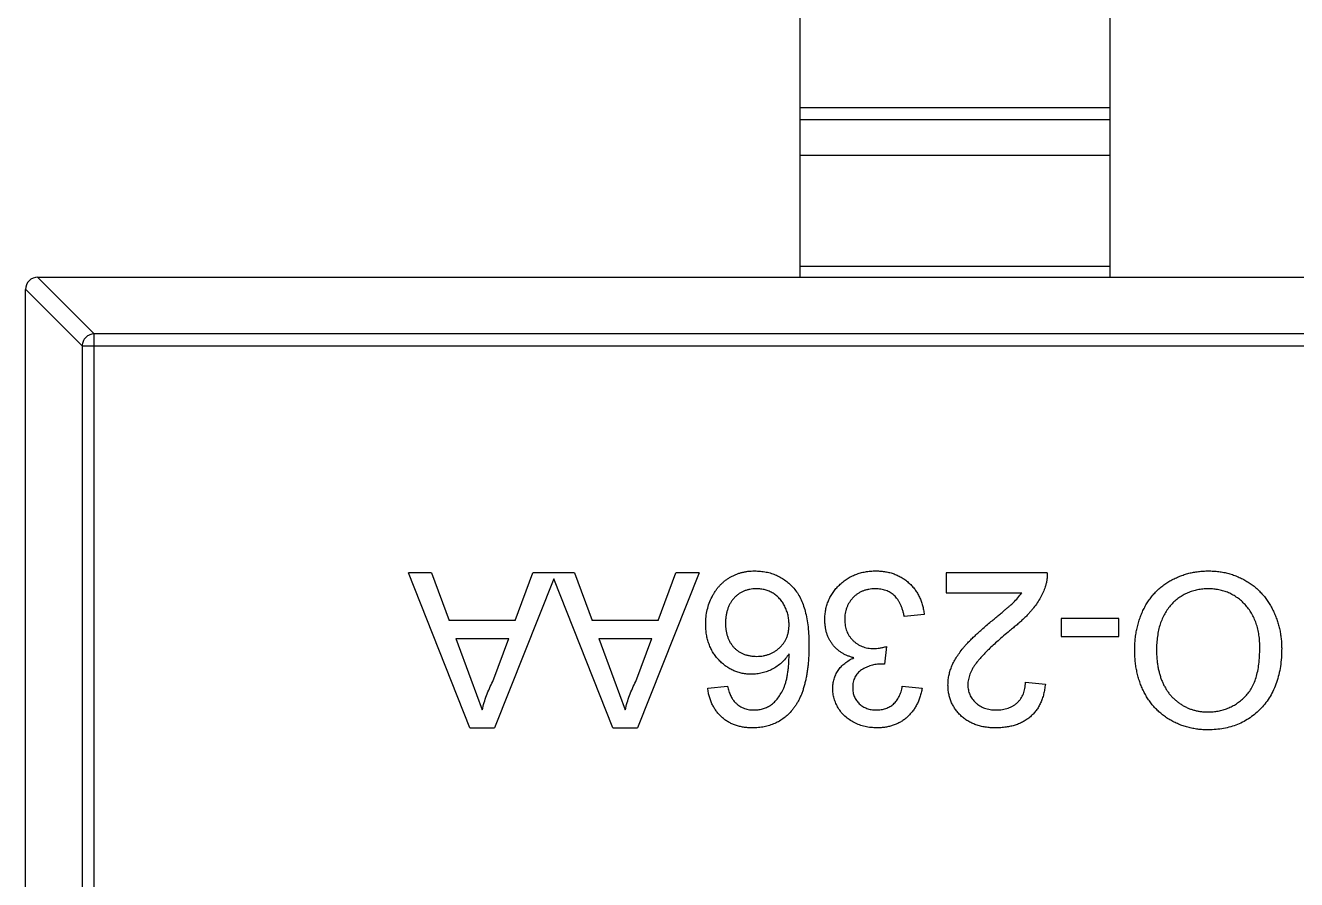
# Model space of a CAD drawing. Header units: millimetres. Extents: x 563 to 681, y 173 to 284.
# Drawn here: x 614.876 to 616.927, y 183.783 to 185.161 of the extents above; entities that cross this region are included whole.
import ezdxf

# ---------------------------------------------------------------- set-up
doc = ezdxf.new("R2010")
doc.units = ezdxf.units.MM
doc.header["$LTSCALE"] = 30.734
doc.layers.get('0').update_dxf_attribs({"linetype": 'CONTINUOUS'})

msp = doc.modelspace()

# ---------------------------------------------------------------- linework, layer by layer
at = {"linetype": 'Continuous'}
for p, q in [((616.1256, 184.7553), (616.1256, 185.4053)), ((616.6256, 185.4053), (616.6256, 184.7553)), ((616.1256, 185.0291), (616.6256, 185.0291)), ((616.6256, 185.0093), (616.1256, 185.0093)), ((616.6256, 184.9513), (616.1256, 184.9513)), ((616.1256, 184.7731), (616.6256, 184.7731)), ((614.8953, 184.7553), (614.9867, 184.6639)), ((614.8956, 184.7553), (617.8556, 184.7553)), ((614.967, 184.6442), (614.8756, 184.7356)), ((614.8756, 183.0753), (614.8756, 184.7353)), ((614.9867, 183.1467), (614.9867, 184.6639)), ((617.7644, 184.6639), (614.9867, 184.6639)), ((614.967, 184.6442), (614.967, 183.1664)), ((614.967, 184.6442), (617.7841, 184.6442)), ((615.5928, 184.0281), (615.4936, 184.2781)), ((615.531, 184.2781), (615.4936, 184.2781)), ((615.531, 184.2781), (615.5594, 184.2011)), ((615.7281, 184.2686), (615.6326, 184.0281)), ((615.666, 184.2011), (615.6944, 184.2781)), ((615.7618, 184.2781), (615.6944, 184.2781)), ((615.8236, 184.0281), (615.7281, 184.2686)), ((615.7618, 184.2781), (615.7902, 184.2011)), ((615.9626, 184.2781), (615.8634, 184.0281)), ((615.8968, 184.2011), (615.9252, 184.2781)), ((615.9626, 184.2781), (615.9252, 184.2781)), ((616.3611, 184.2781), (616.3611, 184.246)), ((616.5246, 184.2781), (616.3611, 184.2781)), ((616.3611, 184.246), (616.4834, 184.246)), ((616.3259, 184.2108), (616.2938, 184.2076)), ((616.547, 184.2043), (616.547, 184.1755)), ((616.64, 184.2043), (616.547, 184.2043)), ((616.64, 184.1755), (616.64, 184.2043)), ((615.666, 184.2011), (615.5594, 184.2011)), ((615.8968, 184.2011), (615.7902, 184.2011)), ((615.57, 184.1723), (615.5943, 184.1066)), ((615.57, 184.1723), (615.6554, 184.1723)), ((615.6298, 184.1031), (615.6554, 184.1723)), ((615.8008, 184.1723), (615.8251, 184.1066)), ((615.8008, 184.1723), (615.8862, 184.1723)), ((615.8606, 184.1031), (615.8862, 184.1723)), ((616.547, 184.1755), (616.64, 184.1755)), ((616.2653, 184.1595), (616.262, 184.1306)), ((616.262, 184.1306), (616.2573, 184.131)), ((615.5943, 184.1066), (615.6127, 184.0569)), ((615.8251, 184.1066), (615.8435, 184.0569)), ((616.4893, 184.1018), (616.5214, 184.0986)), ((615.9765, 184.0922), (616.0085, 184.0954)), ((616.2906, 184.0954), (616.3226, 184.0922)), ((615.5928, 184.0281), (615.6326, 184.0281)), ((615.8236, 184.0281), (615.8634, 184.0281))]:
    msp.add_line(p, q, dxfattribs=at)
msp.add_arc((614.8956, 184.7353), 0.02, 90, 180, dxfattribs=at)
for points, knots in [([(614.9867, 184.6639), (614.9841, 184.6638), (614.9791, 184.6626), (614.9726, 184.6582), (614.9682, 184.6518), (614.9671, 184.6467), (614.967, 184.6442)], [0, 0, 0, 0, 0.249032, 0.5, 0.750968, 1, 1, 1, 1]), ([(615.9733, 184.1957), (615.9734, 184.1996), (615.9737, 184.2072), (615.9756, 184.2185), (615.9788, 184.2293), (615.9826, 184.2379), (615.9861, 184.2444), (615.9891, 184.249), (615.9923, 184.2533), (615.9956, 184.2574), (615.9993, 184.2611), (616.0032, 184.2646), (616.0073, 184.2677), (616.0117, 184.2706), (616.0162, 184.273), (616.0209, 184.2753), (616.0258, 184.2771), (616.0308, 184.2786), (616.036, 184.2798), (616.0413, 184.2807), (616.0467, 184.2812), (616.0504, 184.2812), (616.0523, 184.2813)], [0, 0, 0, 0, 0.088899, 0.17544, 0.261633, 0.34801, 0.390819, 0.432814, 0.473776, 0.514166, 0.554107, 0.594121, 0.63362, 0.673585, 0.71348, 0.75336, 0.792891, 0.833007, 0.873643, 0.914893, 0.95695, 1, 1, 1, 1]), ([(616.0523, 184.2813), (616.0555, 184.2812), (616.0617, 184.281), (616.0707, 184.2797), (616.0794, 184.2775), (616.0875, 184.2744), (616.0953, 184.2705), (616.1025, 184.2656), (616.1094, 184.2599), (616.1157, 184.2533), (616.1215, 184.2457), (616.1265, 184.2369), (616.1307, 184.227), (616.1341, 184.216), (616.1367, 184.2038), (616.1386, 184.1905), (616.1397, 184.1762), (616.1399, 184.1662), (616.14, 184.161)], [0, 0, 0, 0, 0.056157, 0.110133, 0.162537, 0.213912, 0.265146, 0.31651, 0.369179, 0.423123, 0.479276, 0.538691, 0.601978, 0.670125, 0.74365, 0.82281, 0.908261, 1, 1, 1, 1]), ([(616.1656, 184.2028), (616.1657, 184.2055), (616.1658, 184.2108), (616.1669, 184.2186), (616.1688, 184.226), (616.1713, 184.2332), (616.1746, 184.2401), (616.1787, 184.2466), (616.1835, 184.2528), (616.1889, 184.2586), (616.1949, 184.2639), (616.2013, 184.2686), (616.2082, 184.2725), (616.2154, 184.2757), (616.223, 184.2782), (616.231, 184.28), (616.2394, 184.2811), (616.2452, 184.2812), (616.2481, 184.2813)], [0, 0, 0, 0, 0.063503, 0.124805, 0.18492, 0.244376, 0.303775, 0.364133, 0.425376, 0.488388, 0.551743, 0.61386, 0.67564, 0.737737, 0.800417, 0.864658, 0.930985, 1, 1, 1, 1]), ([(616.2481, 184.2813), (616.2507, 184.2812), (616.2559, 184.2811), (616.2634, 184.2801), (616.2707, 184.2787), (616.2775, 184.2765), (616.2841, 184.2737), (616.2903, 184.2703), (616.2962, 184.2663), (616.3016, 184.2617), (616.3067, 184.2566), (616.3112, 184.2512), (616.315, 184.2453), (616.3184, 184.2391), (616.3212, 184.2325), (616.3233, 184.2256), (616.3249, 184.2183), (616.3255, 184.2133), (616.3259, 184.2108)], [0, 0, 0, 0, 0.067794, 0.133464, 0.196934, 0.258481, 0.319787, 0.380431, 0.44099, 0.502867, 0.564806, 0.625526, 0.685604, 0.746041, 0.807347, 0.869717, 0.93379, 1, 1, 1, 1]), ([(616.5246, 184.2781), (616.5246, 184.2762), (616.5246, 184.2724), (616.5239, 184.2667), (616.5229, 184.2612), (616.5218, 184.2576), (616.5212, 184.2558)], [0, 0, 0, 0, 0.252643, 0.50444, 0.750407, 1, 1, 1, 1]), ([(616.6656, 184.1535), (616.6656, 184.1566), (616.6658, 184.1627), (616.6664, 184.1718), (616.6677, 184.1806), (616.6693, 184.1891), (616.6715, 184.1975), (616.6741, 184.2056), (616.6772, 184.2134), (616.6807, 184.2209), (616.6847, 184.2281), (616.6891, 184.2349), (616.6939, 184.2412), (616.6991, 184.2471), (616.7047, 184.2525), (616.7108, 184.2575), (616.7172, 184.2621), (616.7239, 184.2661), (616.731, 184.2696), (616.7382, 184.2727), (616.7455, 184.2754), (616.753, 184.2776), (616.7606, 184.2792), (616.7683, 184.2804), (616.7762, 184.2811), (616.7815, 184.2812), (616.7842, 184.2813)], [0, 0, 0, 0, 0.04756, 0.093962, 0.139112, 0.183626, 0.227457, 0.270703, 0.313611, 0.35626, 0.398366, 0.439557, 0.480045, 0.519888, 0.559658, 0.599421, 0.639208, 0.679668, 0.72002, 0.759859, 0.79956, 0.839199, 0.878956, 0.918794, 0.959083, 1, 1, 1, 1]), ([(616.7842, 184.2813), (616.7871, 184.2812), (616.7928, 184.2811), (616.8012, 184.2803), (616.8094, 184.279), (616.8173, 184.2772), (616.8251, 184.2748), (616.8326, 184.2718), (616.8398, 184.2684), (616.8468, 184.2645), (616.8535, 184.2601), (616.8598, 184.2553), (616.8656, 184.2501), (616.871, 184.2444), (616.8761, 184.2385), (616.8807, 184.2321), (616.8849, 184.2254), (616.8886, 184.2182), (616.892, 184.2109), (616.8948, 184.2034), (616.8973, 184.1959), (616.8993, 184.1882), (616.9009, 184.1803), (616.9019, 184.1724), (616.9027, 184.1644), (616.9027, 184.1591), (616.9028, 184.1564)], [0, 0, 0, 0, 0.044697, 0.088534, 0.131409, 0.173814, 0.215715, 0.257247, 0.298848, 0.340604, 0.382029, 0.42297, 0.463632, 0.504048, 0.544591, 0.584964, 0.626265, 0.667979, 0.709943, 0.751382, 0.792619, 0.833948, 0.875008, 0.916446, 0.957907, 1, 1, 1, 1]), ([(616.0548, 184.2524), (616.053, 184.2524), (616.0495, 184.2523), (616.0444, 184.2515), (616.0395, 184.2504), (616.0349, 184.2488), (616.0305, 184.2466), (616.0264, 184.2441), (616.0226, 184.241), (616.019, 184.2375), (616.0158, 184.2336), (616.013, 184.2293), (616.0106, 184.2247), (616.0087, 184.2197), (616.0072, 184.2145), (616.0061, 184.2089), (616.0054, 184.2029), (616.0054, 184.1988), (616.0053, 184.1967)], [0, 0, 0, 0, 0.063965, 0.124854, 0.184383, 0.242748, 0.2999, 0.357059, 0.415719, 0.475258, 0.535508, 0.596291, 0.657728, 0.721052, 0.786261, 0.853834, 0.925318, 1, 1, 1, 1]), ([(616.1079, 184.1951), (616.1078, 184.1976), (616.1076, 184.2026), (616.1063, 184.21), (616.1041, 184.2172), (616.101, 184.2242), (616.0973, 184.2306), (616.0928, 184.2364), (616.0878, 184.2413), (616.0822, 184.2454), (616.076, 184.2485), (616.0693, 184.2508), (616.0622, 184.2522), (616.0573, 184.2523), (616.0548, 184.2524)], [0, 0, 0, 0, 0.086177, 0.171222, 0.257573, 0.34515, 0.431508, 0.513644, 0.593539, 0.672806, 0.752058, 0.831493, 0.913823, 1, 1, 1, 1]), ([(616.2469, 184.2524), (616.2451, 184.2524), (616.2415, 184.2523), (616.2364, 184.2516), (616.2314, 184.2505), (616.2268, 184.2489), (616.2224, 184.2469), (616.2184, 184.2444), (616.2145, 184.2415), (616.2111, 184.2382), (616.2079, 184.2345), (616.2051, 184.2306), (616.2028, 184.2264), (616.2009, 184.2221), (616.1995, 184.2175), (616.1984, 184.2127), (616.1977, 184.2077), (616.1977, 184.2043), (616.1976, 184.2026)], [0, 0, 0, 0, 0.069461, 0.135658, 0.19962, 0.261651, 0.322053, 0.38234, 0.443223, 0.50493, 0.56682, 0.6276, 0.687476, 0.747351, 0.808174, 0.870133, 0.933721, 1, 1, 1, 1]), ([(616.2938, 184.2076), (616.2934, 184.2095), (616.2925, 184.2132), (616.291, 184.2185), (616.2893, 184.2235), (616.2872, 184.228), (616.2852, 184.2321), (616.2828, 184.2358), (616.2802, 184.2391), (616.2775, 184.2419), (616.2745, 184.2444), (616.2712, 184.2466), (616.2678, 184.2484), (616.264, 184.2498), (616.2601, 184.251), (616.2559, 184.2518), (616.2515, 184.2524), (616.2485, 184.2524), (616.2469, 184.2524)], [0, 0, 0, 0, 0.082566, 0.15976, 0.233155, 0.301356, 0.365752, 0.426437, 0.484185, 0.539549, 0.593156, 0.647048, 0.701446, 0.757, 0.81384, 0.873058, 0.934963, 1, 1, 1, 1]), ([(616.4337, 184.1996), (616.4359, 184.2014), (616.44, 184.2048), (616.446, 184.2097), (616.4513, 184.2143), (616.4561, 184.2182), (616.4603, 184.2218), (616.4639, 184.2249), (616.4669, 184.2276), (616.4714, 184.2317), (616.4772, 184.2376), (616.4814, 184.2433), (616.4834, 184.246)], [0, 0, 0, 0, 0.1242, 0.23683, 0.339495, 0.431254, 0.511455, 0.581223, 0.640495, 0.688308, 0.850333, 1, 1, 1, 1]), ([(616.5212, 184.2558), (616.5202, 184.2529), (616.518, 184.2469), (616.5136, 184.2383), (616.5085, 184.2298), (616.5035, 184.2228), (616.4989, 184.2173), (616.495, 184.2129), (616.4908, 184.2084), (616.4861, 184.2039), (616.481, 184.1992), (616.4756, 184.1944), (616.4698, 184.1895), (616.4657, 184.1862), (616.4636, 184.1846)], [0, 0, 0, 0, 0.100388, 0.204407, 0.310686, 0.422157, 0.480685, 0.543238, 0.6095, 0.679555, 0.753841, 0.831641, 0.913813, 1, 1, 1, 1]), ([(616.7843, 184.2524), (616.7814, 184.2523), (616.7755, 184.2522), (616.767, 184.251), (616.7589, 184.2489), (616.7511, 184.2461), (616.7438, 184.2424), (616.7368, 184.238), (616.7304, 184.2327), (616.7242, 184.2267), (616.7187, 184.2198), (616.7139, 184.2123), (616.7099, 184.2041), (616.7065, 184.1953), (616.704, 184.1857), (616.7021, 184.1754), (616.701, 184.1645), (616.7009, 184.1571), (616.7009, 184.1532)], [0, 0, 0, 0, 0.061055, 0.119545, 0.176806, 0.232956, 0.288583, 0.344667, 0.401662, 0.46054, 0.520477, 0.581213, 0.643431, 0.707961, 0.775371, 0.846414, 0.921152, 1, 1, 1, 1]), ([(616.8675, 184.1568), (616.8675, 184.1604), (616.8674, 184.1674), (616.8662, 184.1777), (616.8643, 184.1874), (616.8618, 184.1965), (616.8584, 184.205), (616.8544, 184.2129), (616.8495, 184.2202), (616.844, 184.2269), (616.8379, 184.2329), (616.8314, 184.2381), (616.8244, 184.2425), (616.8171, 184.2461), (616.8095, 184.249), (616.8014, 184.251), (616.793, 184.2522), (616.7873, 184.2523), (616.7843, 184.2524)], [0, 0, 0, 0, 0.075964, 0.148125, 0.217201, 0.2833, 0.347202, 0.4093, 0.470426, 0.531588, 0.591739, 0.650258, 0.707303, 0.764208, 0.821148, 0.879119, 0.938423, 1, 1, 1, 1]), ([(616.2125, 184.1412), (616.2107, 184.1416), (616.2072, 184.1425), (616.2022, 184.1444), (616.1974, 184.1465), (616.1929, 184.149), (616.1888, 184.1519), (616.1849, 184.155), (616.1813, 184.1586), (616.1781, 184.1625), (616.1751, 184.1666), (616.1726, 184.171), (616.1704, 184.1757), (616.1686, 184.1806), (616.1673, 184.1858), (616.1663, 184.1913), (616.1657, 184.197), (616.1656, 184.2009), (616.1656, 184.2028)], [0, 0, 0, 0, 0.065828, 0.128938, 0.190858, 0.251186, 0.310974, 0.37005, 0.429672, 0.489507, 0.549975, 0.610075, 0.670915, 0.732909, 0.796711, 0.861825, 0.929892, 1, 1, 1, 1]), ([(616.0472, 184.1146), (616.0447, 184.1147), (616.0397, 184.1148), (616.0324, 184.1159), (616.0254, 184.1177), (616.0187, 184.1201), (616.0123, 184.1234), (616.0061, 184.1272), (616.0003, 184.1319), (615.9948, 184.1372), (615.9897, 184.143), (615.9853, 184.1493), (615.9816, 184.156), (615.9786, 184.1632), (615.9762, 184.1707), (615.9745, 184.1787), (615.9735, 184.1871), (615.9734, 184.1928), (615.9733, 184.1957)], [0, 0, 0, 0, 0.061347, 0.121203, 0.179863, 0.238152, 0.296252, 0.35519, 0.415676, 0.478379, 0.541524, 0.603977, 0.666513, 0.729491, 0.79371, 0.859736, 0.928449, 1, 1, 1, 1]), ([(616.0053, 184.1967), (616.0054, 184.1947), (616.0054, 184.1908), (616.0061, 184.1851), (616.0071, 184.1797), (616.0087, 184.1746), (616.0106, 184.1699), (616.0129, 184.1655), (616.0157, 184.1614), (616.0189, 184.1577), (616.0224, 184.1543), (616.0263, 184.1514), (616.0305, 184.1489), (616.035, 184.1469), (616.0398, 184.1453), (616.045, 184.1443), (616.0504, 184.1435), (616.0541, 184.1435), (616.056, 184.1434)], [0, 0, 0, 0, 0.072229, 0.141252, 0.207439, 0.270245, 0.331238, 0.391254, 0.450152, 0.509008, 0.567734, 0.625726, 0.683708, 0.742407, 0.803094, 0.865865, 0.931379, 1, 1, 1, 1]), ([(616.056, 184.1434), (616.0578, 184.1435), (616.0613, 184.1435), (616.0664, 184.1443), (616.0713, 184.1454), (616.0761, 184.1469), (616.0806, 184.1489), (616.0849, 184.1514), (616.089, 184.1543), (616.0929, 184.1577), (616.0964, 184.1613), (616.0995, 184.1653), (616.1021, 184.1696), (616.1043, 184.1741), (616.1059, 184.179), (616.107, 184.1841), (616.1078, 184.1895), (616.1079, 184.1932), (616.1079, 184.1951)], [0, 0, 0, 0, 0.064812, 0.127718, 0.189086, 0.249562, 0.309738, 0.370215, 0.431085, 0.493911, 0.55657, 0.617553, 0.678119, 0.739063, 0.801665, 0.864956, 0.93089, 1, 1, 1, 1]), ([(616.1976, 184.2026), (616.1977, 184.2009), (616.1978, 184.1977), (616.1984, 184.193), (616.1994, 184.1884), (616.2009, 184.1841), (616.2027, 184.1801), (616.205, 184.1762), (616.2077, 184.1726), (616.2108, 184.1692), (616.2142, 184.1661), (616.2179, 184.1634), (616.2218, 184.1611), (616.2259, 184.1593), (616.2302, 184.1578), (616.2348, 184.1568), (616.2396, 184.1562), (616.2429, 184.1561), (616.2445, 184.1561)], [0, 0, 0, 0, 0.067051, 0.13118, 0.193722, 0.254499, 0.314763, 0.375117, 0.436023, 0.498297, 0.560571, 0.621619, 0.681973, 0.742853, 0.804272, 0.867473, 0.932273, 1, 1, 1, 1]), ([(616.3643, 184.0971), (616.3644, 184.0995), (616.3645, 184.1045), (616.3656, 184.1119), (616.3674, 184.1192), (616.3699, 184.1266), (616.3732, 184.1339), (616.3774, 184.1414), (616.3827, 184.1491), (616.3877, 184.1556), (616.3924, 184.1611), (616.3965, 184.1656), (616.4013, 184.1704), (616.4066, 184.1756), (616.4126, 184.1811), (616.419, 184.187), (616.4262, 184.1932), (616.4311, 184.1975), (616.4337, 184.1996)], [0, 0, 0, 0, 0.057945, 0.116018, 0.174826, 0.234683, 0.296827, 0.364061, 0.436192, 0.51426, 0.556976, 0.604856, 0.657675, 0.715751, 0.77884, 0.847501, 0.921228, 1, 1, 1, 1]), ([(616.4636, 184.1846), (616.4604, 184.1819), (616.4542, 184.1766), (616.4454, 184.1689), (616.4374, 184.1617), (616.4303, 184.155), (616.424, 184.1487), (616.4186, 184.1429), (616.4139, 184.1377), (616.41, 184.1328), (616.4067, 184.1282), (616.404, 184.1237), (616.4017, 184.1192), (616.3997, 184.1148), (616.3982, 184.1104), (616.3972, 184.106), (616.3965, 184.1017), (616.3964, 184.0988), (616.3964, 184.0974)], [0, 0, 0, 0, 0.11141, 0.214526, 0.309417, 0.396087, 0.474284, 0.544374, 0.60642, 0.660582, 0.709794, 0.756451, 0.800767, 0.843168, 0.884295, 0.923885, 0.962359, 1, 1, 1, 1]), ([(616.1079, 184.1476), (616.106, 184.1449), (616.1023, 184.1397), (616.0958, 184.1329), (616.0887, 184.1272), (616.0809, 184.1226), (616.0728, 184.119), (616.0644, 184.1165), (616.0558, 184.1149), (616.0501, 184.1147), (616.0472, 184.1146)], [0, 0, 0, 0, 0.13549, 0.265229, 0.390778, 0.51542, 0.638317, 0.759642, 0.878902, 1, 1, 1, 1]), ([(616.0781, 184.0643), (616.0801, 184.0661), (616.0844, 184.0696), (616.09, 184.0762), (616.095, 184.0838), (616.0987, 184.0909), (616.1013, 184.0973), (616.103, 184.1028), (616.1044, 184.1089), (616.1056, 184.1155), (616.1066, 184.1227), (616.1073, 184.1305), (616.1078, 184.1388), (616.1079, 184.1446), (616.1079, 184.1476)], [0, 0, 0, 0, 0.088609, 0.181893, 0.280787, 0.38702, 0.444107, 0.506454, 0.574396, 0.647656, 0.726426, 0.811458, 0.90278, 1, 1, 1, 1]), ([(616.14, 184.161), (616.1399, 184.1581), (616.1399, 184.1523), (616.1395, 184.1438), (616.1391, 184.1355), (616.1383, 184.1276), (616.1374, 184.12), (616.1361, 184.1127), (616.1348, 184.1057), (616.1332, 184.099), (616.1314, 184.0926), (616.1294, 184.0865), (616.1272, 184.0807), (616.1247, 184.0753), (616.1221, 184.0701), (616.1191, 184.0653), (616.1161, 184.0607), (616.1138, 184.0579), (616.1127, 184.0565)], [0, 0, 0, 0, 0.080034, 0.157854, 0.232564, 0.304731, 0.374384, 0.441663, 0.506048, 0.568692, 0.628715, 0.687238, 0.743227, 0.797567, 0.850239, 0.901629, 0.951067, 1, 1, 1, 1]), ([(616.1784, 184.0916), (616.1785, 184.0942), (616.1787, 184.0993), (616.1804, 184.1068), (616.1831, 184.1139), (616.1869, 184.1207), (616.1917, 184.1269), (616.1977, 184.1324), (616.2046, 184.1373), (616.2098, 184.1399), (616.2125, 184.1412)], [0, 0, 0, 0, 0.121951, 0.240787, 0.35855, 0.479066, 0.601519, 0.727551, 0.859932, 1, 1, 1, 1]), ([(616.2445, 184.1561), (616.246, 184.1561), (616.2491, 184.1562), (616.254, 184.1569), (616.2595, 184.1579), (616.2633, 184.1589), (616.2653, 184.1595)], [0, 0, 0, 0, 0.209403, 0.444401, 0.708272, 1, 1, 1, 1]), ([(616.784, 184.0249), (616.7812, 184.0249), (616.7756, 184.025), (616.7673, 184.0257), (616.7592, 184.0271), (616.7514, 184.0289), (616.7437, 184.0312), (616.7363, 184.034), (616.7291, 184.0374), (616.7221, 184.0412), (616.7154, 184.0455), (616.7091, 184.0502), (616.7033, 184.0554), (616.6977, 184.0608), (616.6927, 184.0668), (616.688, 184.0731), (616.6838, 184.0799), (616.68, 184.087), (616.6766, 184.0944), (616.6737, 184.1022), (616.6712, 184.1101), (616.6691, 184.1183), (616.6676, 184.1268), (616.6664, 184.1354), (616.6658, 184.1444), (616.6657, 184.1504), (616.6656, 184.1535)], [0, 0, 0, 0, 0.043099, 0.085587, 0.126908, 0.167967, 0.20845, 0.249025, 0.289281, 0.33001, 0.370598, 0.410466, 0.450033, 0.489688, 0.529116, 0.569037, 0.609703, 0.650759, 0.692509, 0.734219, 0.776707, 0.819552, 0.863351, 0.907839, 0.953334, 1, 1, 1, 1]), ([(616.7009, 184.1532), (616.7009, 184.1507), (616.7009, 184.1459), (616.7015, 184.1387), (616.7022, 184.1318), (616.7033, 184.1251), (616.7048, 184.1187), (616.7064, 184.1125), (616.7085, 184.1065), (616.7108, 184.1008), (616.7135, 184.0953), (616.7165, 184.0902), (616.7197, 184.0854), (616.7232, 184.0808), (616.7271, 184.0767), (616.7312, 184.0728), (616.7356, 184.0693), (616.7403, 184.066), (616.7452, 184.0631), (616.7503, 184.0606), (616.7555, 184.0584), (616.7609, 184.0567), (616.7664, 184.0554), (616.7721, 184.0544), (616.7779, 184.0538), (616.7818, 184.0537), (616.7838, 184.0537)], [0, 0, 0, 0, 0.050852, 0.099752, 0.147438, 0.194086, 0.239171, 0.28334, 0.326577, 0.368936, 0.410572, 0.451051, 0.490877, 0.530044, 0.568937, 0.607578, 0.64642, 0.685679, 0.724799, 0.763513, 0.802173, 0.84074, 0.879649, 0.919071, 0.959098, 1, 1, 1, 1]), ([(616.7838, 184.0537), (616.7866, 184.0538), (616.7922, 184.0539), (616.8003, 184.0551), (616.8082, 184.0569), (616.8158, 184.0595), (616.823, 184.0629), (616.83, 184.067), (616.8367, 184.0718), (616.843, 184.0774), (616.8489, 184.0838), (616.8539, 184.0913), (616.8581, 184.0999), (616.8616, 184.1093), (616.8643, 184.1198), (616.8661, 184.1312), (616.8673, 184.1437), (616.8674, 184.1523), (616.8675, 184.1568)], [0, 0, 0, 0, 0.055943, 0.110382, 0.164048, 0.216759, 0.269601, 0.323009, 0.377581, 0.433449, 0.490922, 0.550625, 0.613117, 0.679861, 0.751358, 0.828261, 0.910795, 1, 1, 1, 1]), ([(616.9028, 184.1564), (616.9027, 184.1514), (616.9025, 184.1416), (616.9009, 184.1274), (616.8984, 184.114), (616.8947, 184.1015), (616.89, 184.0897), (616.8844, 184.0788), (616.8776, 184.0688), (616.8698, 184.0596), (616.8612, 184.0515), (616.852, 184.0443), (616.8421, 184.0383), (616.8317, 184.0333), (616.8206, 184.0295), (616.8089, 184.0269), (616.7967, 184.0252), (616.7883, 184.025), (616.784, 184.0249)], [0, 0, 0, 0, 0.075226, 0.146575, 0.2145, 0.27953, 0.342403, 0.403496, 0.463762, 0.523864, 0.583252, 0.641302, 0.698898, 0.756295, 0.814628, 0.874325, 0.935783, 1, 1, 1, 1]), ([(616.2573, 184.131), (616.2544, 184.1309), (616.2486, 184.1306), (616.2402, 184.1288), (616.2322, 184.1259), (616.226, 184.1225), (616.2214, 184.1192), (616.2186, 184.1163), (616.216, 184.1132), (616.214, 184.1097), (616.2123, 184.1059), (616.2113, 184.1017), (616.2105, 184.0973), (616.2105, 184.0942), (616.2105, 184.0927)], [0, 0, 0, 0, 0.129789, 0.254605, 0.378435, 0.50292, 0.565018, 0.624848, 0.683448, 0.742765, 0.802757, 0.86522, 0.930779, 1, 1, 1, 1]), ([(615.6127, 184.0569), (615.6137, 184.0609), (615.6156, 184.0688), (615.6196, 184.0804), (615.6242, 184.0919), (615.6279, 184.0994), (615.6298, 184.1031)], [0, 0, 0, 0, 0.247294, 0.495608, 0.746359, 1, 1, 1, 1]), ([(615.8435, 184.0569), (615.8444, 184.0609), (615.8464, 184.0688), (615.8504, 184.0804), (615.855, 184.0919), (615.8587, 184.0994), (615.8606, 184.1031)], [0, 0, 0, 0, 0.247294, 0.495608, 0.746359, 1, 1, 1, 1]), ([(616.4419, 184.0569), (616.4437, 184.0569), (616.4471, 184.057), (616.452, 184.0576), (616.4568, 184.0585), (616.4612, 184.0598), (616.4654, 184.0615), (616.4693, 184.0636), (616.473, 184.0659), (616.4763, 184.0688), (616.4794, 184.0719), (616.482, 184.0753), (616.4842, 184.079), (616.486, 184.083), (616.4875, 184.0873), (616.4886, 184.0919), (616.4891, 184.0967), (616.4893, 184.1001), (616.4893, 184.1018)], [0, 0, 0, 0, 0.070696, 0.138358, 0.20337, 0.2657, 0.327256, 0.386512, 0.445858, 0.505173, 0.56378, 0.622343, 0.680824, 0.739795, 0.800801, 0.864239, 0.930631, 1, 1, 1, 1]), ([(616.0487, 184.0281), (616.0462, 184.0281), (616.0414, 184.0282), (616.0344, 184.029), (616.0277, 184.0304), (616.0214, 184.0322), (616.0154, 184.0346), (616.0097, 184.0375), (616.0044, 184.041), (615.9994, 184.045), (615.9949, 184.0495), (615.9908, 184.0544), (615.9872, 184.0597), (615.984, 184.0654), (615.9814, 184.0715), (615.9792, 184.078), (615.9776, 184.0849), (615.9769, 184.0897), (615.9765, 184.0922)], [0, 0, 0, 0, 0.068499, 0.134572, 0.198208, 0.259784, 0.319951, 0.379508, 0.438814, 0.498497, 0.558182, 0.617438, 0.677522, 0.737959, 0.80033, 0.86409, 0.930622, 1, 1, 1, 1]), ([(616.0085, 184.0954), (616.0092, 184.0926), (616.0105, 184.0874), (616.0133, 184.0804), (616.0163, 184.0744), (616.0189, 184.0712), (616.0201, 184.0697)], [0, 0, 0, 0, 0.299802, 0.564331, 0.796204, 1, 1, 1, 1]), ([(616.2495, 184.0281), (616.2463, 184.0282), (616.2399, 184.0284), (616.2304, 184.03), (616.2214, 184.0327), (616.2129, 184.0365), (616.205, 184.0411), (616.198, 184.0466), (616.192, 184.0529), (616.1871, 184.06), (616.1833, 184.0675), (616.1804, 184.0753), (616.1787, 184.0834), (616.1785, 184.0889), (616.1784, 184.0916)], [0, 0, 0, 0, 0.092054, 0.181008, 0.26913, 0.357137, 0.443549, 0.526433, 0.607453, 0.688385, 0.767854, 0.845531, 0.922529, 1, 1, 1, 1]), ([(616.2105, 184.0927), (616.2105, 184.0914), (616.2105, 184.0889), (616.2111, 184.0853), (616.2119, 184.0818), (616.2131, 184.0785), (616.2146, 184.0754), (616.2164, 184.0724), (616.2186, 184.0696), (616.2211, 184.067), (616.2238, 184.0646), (616.2268, 184.0626), (616.2299, 184.0608), (616.2333, 184.0594), (616.2368, 184.0583), (616.2406, 184.0575), (616.2445, 184.057), (616.2472, 184.0569), (616.2485, 184.0569)], [0, 0, 0, 0, 0.065093, 0.127304, 0.188122, 0.247131, 0.306077, 0.365678, 0.426103, 0.487841, 0.550317, 0.611805, 0.672737, 0.734883, 0.79768, 0.862475, 0.929775, 1, 1, 1, 1]), ([(616.2485, 184.0569), (616.2512, 184.057), (616.2564, 184.0572), (616.2638, 184.0591), (616.2705, 184.0621), (616.2755, 184.0657), (616.279, 184.069), (616.2815, 184.0719), (616.2836, 184.0751), (616.2855, 184.0786), (616.2872, 184.0823), (616.2886, 184.0864), (616.2898, 184.0908), (616.2903, 184.0938), (616.2906, 184.0954)], [0, 0, 0, 0, 0.127797, 0.246795, 0.362284, 0.477652, 0.536237, 0.59559, 0.656344, 0.719085, 0.784349, 0.852876, 0.924551, 1, 1, 1, 1]), ([(616.3226, 184.0922), (616.3221, 184.0897), (616.3212, 184.0848), (616.3192, 184.0778), (616.3167, 184.0712), (616.3138, 184.0651), (616.3105, 184.0593), (616.3067, 184.0541), (616.3025, 184.0492), (616.2979, 184.0448), (616.2929, 184.0408), (616.2876, 184.0374), (616.2819, 184.0345), (616.276, 184.0322), (616.2698, 184.0303), (616.2633, 184.029), (616.2565, 184.0282), (616.2519, 184.0281), (616.2495, 184.0281)], [0, 0, 0, 0, 0.071036, 0.139343, 0.204958, 0.268332, 0.330129, 0.390664, 0.450861, 0.510587, 0.570374, 0.629455, 0.687994, 0.747581, 0.807839, 0.870034, 0.93381, 1, 1, 1, 1]), ([(616.4412, 184.0281), (616.4383, 184.0281), (616.4327, 184.0282), (616.4245, 184.0292), (616.4168, 184.0307), (616.4095, 184.0329), (616.4026, 184.0357), (616.3963, 184.0391), (616.3904, 184.0431), (616.385, 184.0478), (616.3801, 184.0529), (616.3759, 184.0583), (616.3724, 184.0641), (616.3693, 184.07), (616.3671, 184.0764), (616.3655, 184.083), (616.3644, 184.0899), (616.3644, 184.0947), (616.3643, 184.0971)], [0, 0, 0, 0, 0.074712, 0.145539, 0.213339, 0.278615, 0.342094, 0.40389, 0.465063, 0.526577, 0.587328, 0.64638, 0.704345, 0.761672, 0.819418, 0.878039, 0.937796, 1, 1, 1, 1]), ([(616.3964, 184.0974), (616.3964, 184.096), (616.3965, 184.0932), (616.3971, 184.0892), (616.398, 184.0853), (616.3995, 184.0816), (616.4012, 184.0781), (616.4034, 184.0747), (616.406, 184.0715), (616.409, 184.0686), (616.4122, 184.0658), (616.4158, 184.0635), (616.4195, 184.0614), (616.4235, 184.0597), (616.4278, 184.0585), (616.4323, 184.0576), (616.4371, 184.057), (616.4403, 184.0569), (616.4419, 184.0569)], [0, 0, 0, 0, 0.061762, 0.121174, 0.179421, 0.236843, 0.294322, 0.353191, 0.412721, 0.474522, 0.537057, 0.599591, 0.662367, 0.725246, 0.790316, 0.857724, 0.927232, 1, 1, 1, 1]), ([(616.5214, 184.0986), (616.521, 184.0958), (616.5204, 184.0903), (616.5188, 184.0825), (616.5166, 184.0752), (616.5139, 184.0683), (616.5106, 184.062), (616.5068, 184.0561), (616.5023, 184.0508), (616.4974, 184.046), (616.4919, 184.0418), (616.486, 184.0381), (616.4796, 184.035), (616.4728, 184.0324), (616.4655, 184.0305), (616.4578, 184.0291), (616.4497, 184.0282), (616.4441, 184.0281), (616.4412, 184.0281)], [0, 0, 0, 0, 0.070675, 0.137493, 0.201473, 0.262869, 0.32255, 0.380737, 0.43822, 0.495487, 0.553484, 0.611346, 0.670644, 0.731587, 0.794183, 0.859445, 0.928208, 1, 1, 1, 1]), ([(616.0201, 184.0697), (616.0212, 184.0687), (616.0232, 184.0667), (616.0266, 184.0641), (616.0302, 184.0619), (616.034, 184.0601), (616.0379, 184.0586), (616.042, 184.0576), (616.0463, 184.057), (616.0493, 184.0569), (616.0508, 184.0569)], [0, 0, 0, 0, 0.128545, 0.252818, 0.375212, 0.497113, 0.618546, 0.742222, 0.869458, 1, 1, 1, 1]), ([(616.0508, 184.0569), (616.0532, 184.057), (616.0579, 184.0571), (616.0649, 184.0586), (616.0717, 184.0609), (616.0759, 184.0632), (616.0781, 184.0643)], [0, 0, 0, 0, 0.252584, 0.499095, 0.747119, 1, 1, 1, 1]), ([(616.1127, 184.0565), (616.1107, 184.0542), (616.1067, 184.0497), (616.0999, 184.0439), (616.0927, 184.039), (616.0848, 184.035), (616.0765, 184.0319), (616.0677, 184.0296), (616.0583, 184.0283), (616.0519, 184.0282), (616.0487, 184.0281)], [0, 0, 0, 0, 0.125625, 0.247619, 0.368528, 0.488104, 0.609878, 0.735382, 0.864448, 1, 1, 1, 1])]:
    msp.add_open_spline(points, degree=3, knots=knots, dxfattribs=at)

doc.saveas('drawing.dxf')
